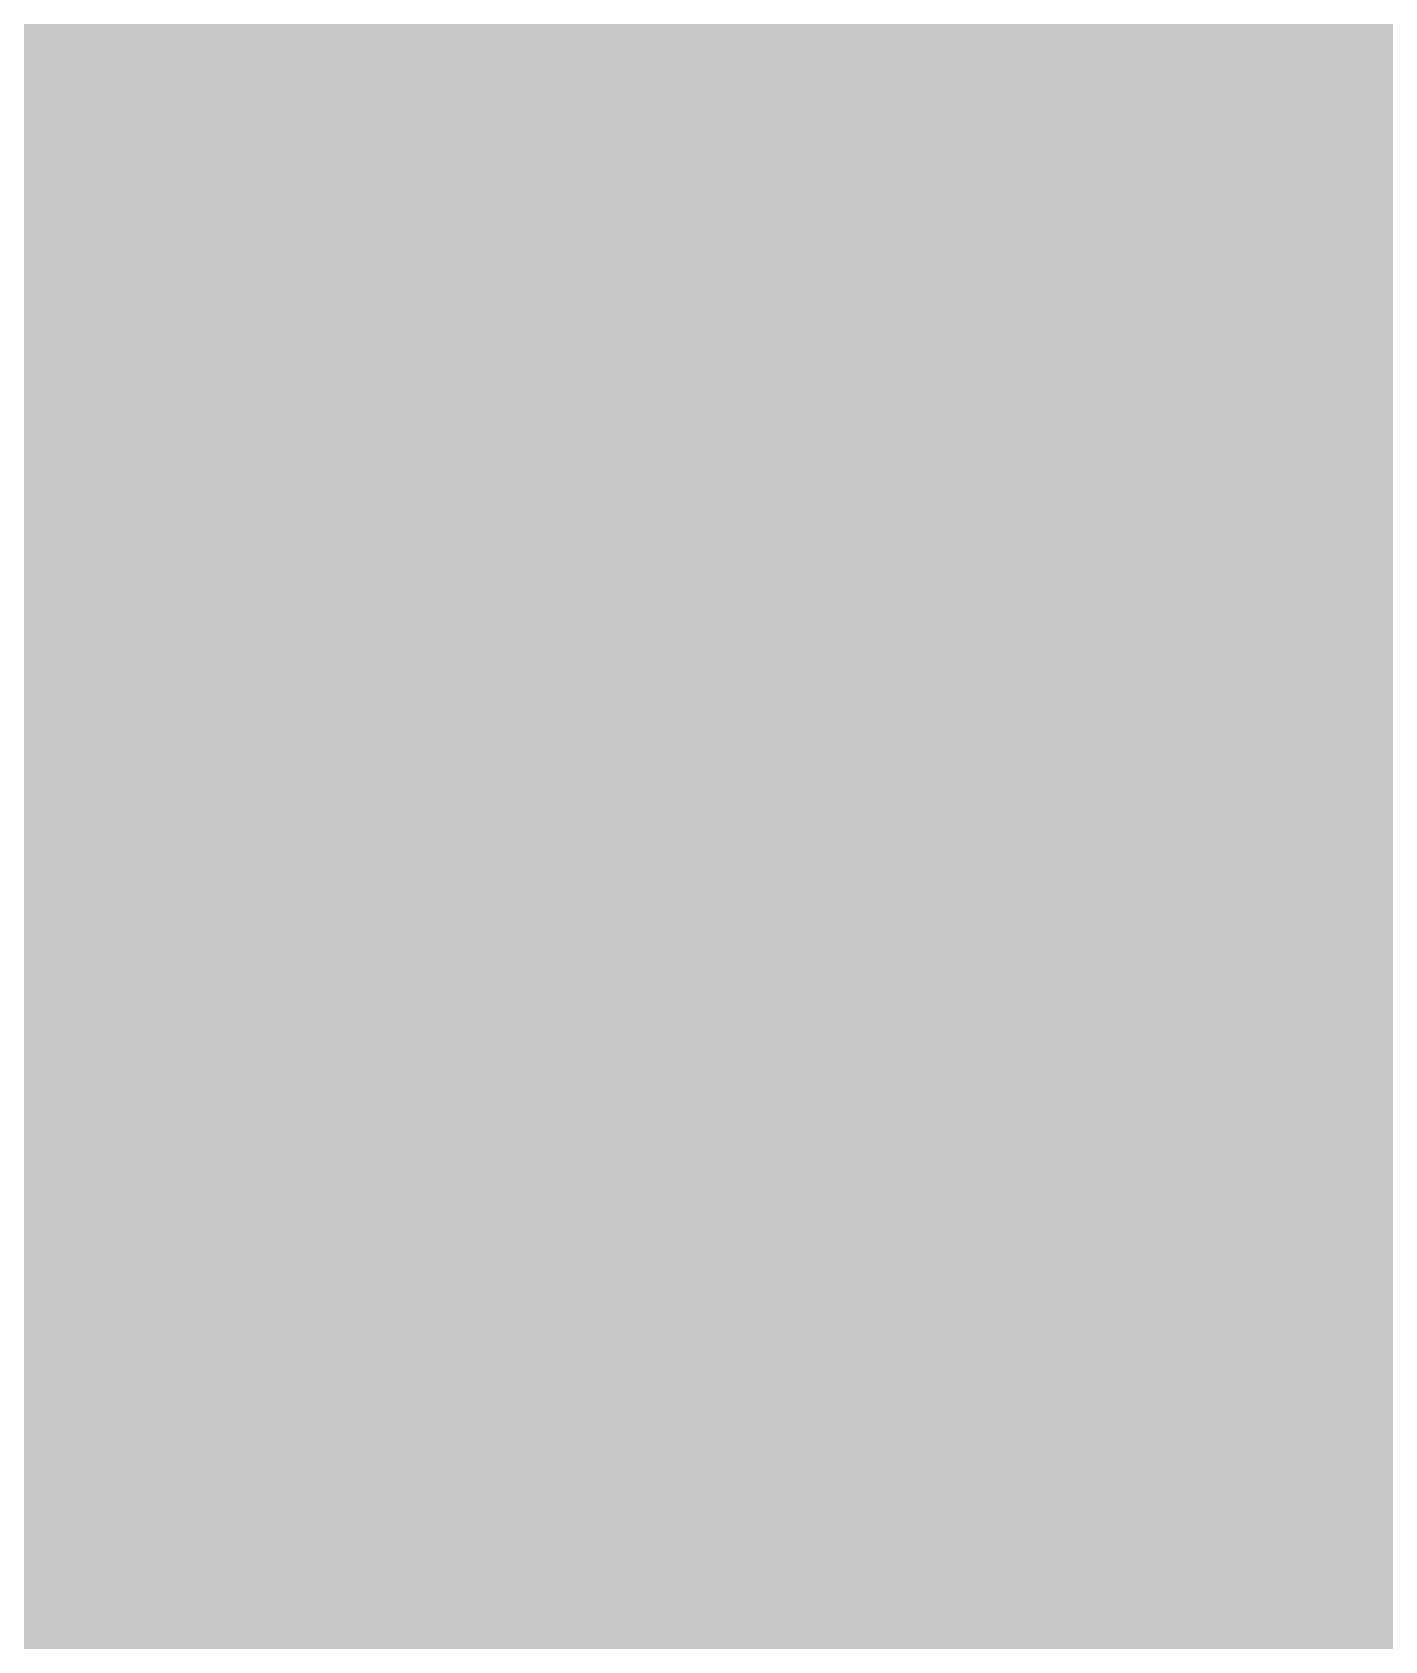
# Model space of a CAD drawing. Header units: millimetres. Extents: x -0.5 to 77.7, y -66.2 to -6.
# Drawn here: x 48.8013 to 48.8712, y -20.1295 to -20.0464 of the extents above; entities that cross this region are included whole.
import ezdxf

# ---------------------------------------------------------------- set-up
doc = ezdxf.new("R2010")
doc.units = ezdxf.units.MM
doc.header["$MEASUREMENT"] = 0
doc.layers.add('Inner1', color=7, linetype='Continuous', true_color=0x999966)
doc.layers.add('Top-Silkscreen-Layer', color=7, linetype='Continuous', true_color=0xffcc00)

msp = doc.modelspace()

# ---------------------------------------------------------------- hatches: boundary and pattern name
at = {"layer": 'Inner1'}
msp.add_hatch(color=256, dxfattribs=at).paths.add_polyline_path([(77.239014, -6.454153), (77.239014, -65.681991), (-0.02286, -65.681991), (-0.02286, -6.454153)])
at = {"layer": 'Top-Silkscreen-Layer'}
msp.add_hatch(color=256, dxfattribs=at).paths.add_polyline_path([(48.815063, -20.04771), (48.802477, -20.062144), (48.8059, -20.074947), (48.859811, -20.083482), (48.870016, -20.067737), (48.85562, -20.050506)])

# ---------------------------------------------------------------- linework, layer by layer
at = {"layer": 'Top-Silkscreen-Layer', "const_width": 0.254001}
for points in [[(48.424277, -20.26286), (48.450686, -20.331426), (48.43652, -20.257282)], [(48.819209, -19.927517), (48.833262, -19.987402), (48.851525, -19.931064)], [(48.715063, -19.818336), (48.702477, -19.83277), (48.7059, -19.845573), (48.757227, -19.859446)], [(48.518968, -19.931865), (48.517241, -19.977913), (48.556528, -19.931064)], [(48.523096, -20.034929), (48.510599, -20.042146), (48.509081, -20.062806), (48.559824, -20.091602)], [(48.710885, -20.046027), (48.735599, -20.107828), (48.758954, -20.042772)], [(48.723229, -19.917955), (48.707367, -19.970885), (48.76712, -19.954528), (48.768644, -19.937123), (48.755195, -19.92499), (48.738672, -19.913433)], [(48.998756, -19.978801), (49.023115, -19.998872), (49.018073, -20.024689), (48.993105, -20.04275), (48.978169, -20.05717), (48.973515, -20.043136), (48.96098, -20.025636), (48.963101, -19.990272), (48.973096, -19.969312)], [(49.027763, -20.125029), (49.003995, -20.148203), (48.979979, -20.162775), (48.966536, -20.147132), (48.959869, -20.109546), (48.972346, -20.092476), (48.978061, -20.079993), (49.002788, -20.098207)], [(48.815063, -20.04771), (48.802477, -20.062144), (48.8059, -20.074947), (48.859811, -20.083482), (48.870016, -20.067737), (48.85562, -20.050506)], [(48.714663, -20.146411), (48.703538, -20.198023), (48.760777, -20.214467), (48.770371, -20.206427), (48.770371, -20.183086)], [(49.008827, -20.222514), (48.998127, -20.261484), (48.983129, -20.275998), (48.968098, -20.263537), (48.96098, -20.224415), (48.973324, -20.207498), (48.977782, -20.194054), (48.991168, -20.208284)], [(48.823229, -20.147329), (48.8063, -20.169511), (48.801741, -20.187747), (48.810034, -20.202261), (48.857227, -20.203507), (48.855824, -20.156308)], [(48.818098, -20.261098), (48.831884, -20.333502), (48.868098, -20.296681), (48.868098, -20.274775), (48.856986, -20.265846)]]:
    msp.add_lwpolyline(points, close=True, dxfattribs=at)
for points in [[(48.996051, -19.857546), (49.021622, -19.881098), (49.026849, -19.900877), (48.999994, -19.926905), (48.972194, -19.934414), (48.956846, -19.91403), (48.958402, -19.878978), (48.973705, -19.862949)], [(48.904598, -19.869176), (48.924264, -19.896551), (48.927426, -19.906048), (48.912574, -19.913105), (48.900598, -19.986361), (48.913101, -20.011602), (48.900598, -20.033275), (48.888101, -20.046748), (48.888101, -20.067686), (48.888101, -20.088623), (48.900598, -20.102089), (48.913101, -20.125896), (48.900598, -20.145624), (48.888101, -20.155019), (48.888101, -20.179168), (48.888101, -20.20331), (48.900598, -20.216776), (48.899982, -20.261185)], [(48.656522, -19.992019), (48.673591, -19.968766), (48.656522, -19.913979)], [(48.765139, -20.324748), (48.751131, -20.253888), (48.737663, -20.24587), (48.720829, -20.255082), (48.699531, -20.275758), (48.695067, -20.287221), (48.676582, -20.268606), (48.666847, -20.216776), (48.684773, -20.193355), (48.693949, -20.181397), (48.68605, -20.171849), (48.659919, -20.109546), (48.675051, -20.086322), (48.683357, -20.067686), (48.67549, -20.050237), (48.65536, -20.027442)], [(48.688945, -20.309462), (48.697289, -20.302157), (48.703982, -20.318245)]]:
    msp.add_lwpolyline(points, dxfattribs=at)

doc.saveas('drawing.dxf')
